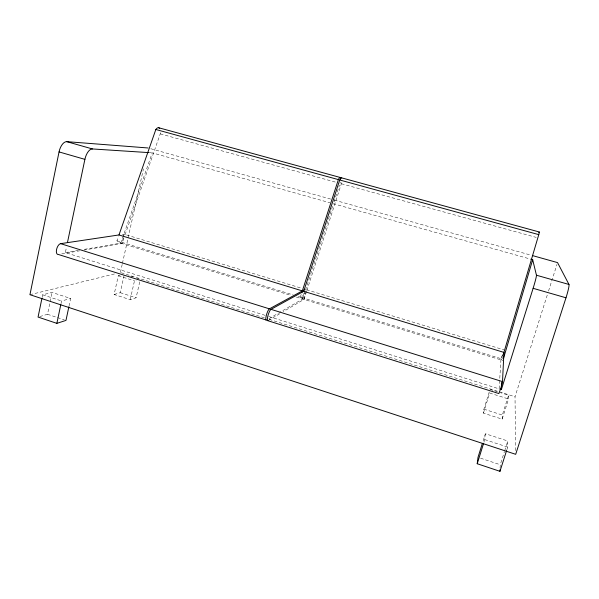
<?xml version="1.0" encoding="UTF-8"?>
<svg xmlns="http://www.w3.org/2000/svg" width="599" height="599" viewBox="0 0 599 599"><rect width="100%" height="100%" fill="white"/><g stroke="black" fill="none" stroke-linecap="round" stroke-linejoin="round"><path stroke-width="0.45" stroke-dasharray="3 2.25" d="M506.866 449.699L507.69 447.109L507.795 441.021L485.4 433.721L482.936 441.59M489.248 391.963L483.91 409.154L483.423 413.13L502.164 419.158L508.529 399.001L508.596 395.228L500.652 392.719M500.105 468.029L500.247 464.734L504.44 451.556M502.164 419.158L502.336 415.055L508.596 395.228M483.977 442.189L485.4 433.721M42.11 297.478L42.664 294.805L52.068 292.432L70.637 298.489L69.087 305.797M39.781 316.572L47.508 314.28L52.068 292.432M265.11 315.344L65.351 252.576L66.504 247.095M61.001 303.678L61.57 300.998L70.637 298.489M123.319 237.586L122.001 243.516L84.264 250.015M123.506 236.732L124.068 234.194L301.611 288.254M139.717 281.867L136.1 297.77L130.215 299.672L114.124 294.498L118.303 275.72L120.032 275.278M120.399 272.493L122.218 264.316M122.421 263.403L143.453 168.881M114.124 294.498L120.234 292.686L124.367 274.185M130.215 299.672L134.476 280.826L136.145 280.369M304.255 292.851L302.637 298.991L279.359 312.603M306.074 291.511L303.993 299.403L283.252 311.66M502.516 354.541L500.936 359.887L499.124 388.871L268.666 316.459M502.494 354.893L500.936 359.887L501.984 358.966L502.471 357.326M483.423 413.13L489.668 393.041L508.529 399.001M515.649 450.605L515.02 396.755L547.404 294.588M548.534 291.032L556.98 264.384M504.717 450.68L507.795 441.021M306.583 291.391L303.993 299.403L301.701 297.516L303.139 293.083M305.228 290.979L302.637 298.991L300.324 297.097L297.643 296.273M305.52 290.088L310.409 274.956M310.701 274.065L333.441 203.742L529.853 258.925M334.017 201.975L339.461 185.143M306.868 290.5L341.378 183.743A8.259 1.542 -74.5 0 0 341.812 181.265M300.324 297.097L301.185 294.438M123.836 238.252L122.001 243.516L116.925 240.828L118.392 236.627M84.422 249.326L120.743 243.127L152.243 152.835L329.847 202.732M125.064 234.741L160.247 133.862A7.884 3.182 -76.2 0 0 160.352 132.596M268.105 320.607L280.062 313.547M268.936 318.705L278.557 313.075M29.95 294.701L114.978 273.825M61.734 253.894L79.66 250.809M65.351 252.576L78.065 250.412M122.368 234.449L124.068 234.194M148.567 152.595L152.243 152.835M160.247 133.862L336.436 182.388M341.378 183.743L536.217 237.406M150.806 148.724L330.775 199.115M334.377 200.126L531.448 255.301M306.538 289.751L504.044 349.891M116.925 240.828L293.173 294.903M301.701 297.516L501.984 358.966M120.743 243.127L291.017 295.419M296.378 297.067L502.883 360.486M121.29 272.777L264.706 317.934M269.161 319.342L515.02 396.755M130.567 276.139L133.225 276.978M136.774 278.093L138.541 278.655M490.049 389.387L497.118 391.611M118.303 275.72L134.476 280.826M120.234 292.686L136.1 297.77M483.91 409.154L502.336 415.055M42.664 294.805L61.57 300.998M484.786 439.606L507.69 447.109M47.508 314.28L64.213 319.829M480.578 458.198L500.247 464.734M340.284 182.089A8.259 1.557 -74.5 0 1 340.03 183.376"/><path stroke-width="0.9" d="M482.39 443.342L478.009 457.344L477.223 463.731L499.963 471.323L500.038 469.676M267.723 320.667L498.885 393.565L501.078 387.448L502.516 381.623L503.924 352.399L303.708 291.316L271.003 309.339A5.975 1.333 -72.5 0 0 267.895 315.92A5.975 1.333 -72.5 0 0 268.105 320.607M499.873 389.11L501.378 389.582L501.76 382.312M148.103 147.975L66.781 141.656A10.804 5.436 -75.5 0 0 59.046 151.921L29.95 294.701L515.694 454.319L565.988 297.785A12.25 1.205 -72.8 0 0 568.975 284.465L557.542 262.602L532.346 255.548M41.923 298.369L38.059 317.081L56.853 323.355L65.972 320.413L68.892 306.71M67.462 242.528L84.893 159.356A10.872 5.136 -75.3 0 1 92.418 148.949L148.567 152.595M56.853 323.355L60.813 304.577M503.437 354.039L538.778 234.636A8.671 0.412 -72.9 0 0 538.92 232.599M503.415 358.704L532.683 259.719L530.751 259.18M477.223 463.731L483.43 443.911M501.378 389.582L533.117 288.321A12.16 0.719 -73 0 0 536.449 275.218L532.683 259.719M499.963 471.323L506.589 450.568M303.708 291.316L339.738 179.985A8.259 1.542 -74.5 0 1 341.782 178.105M301.761 292.664L338.368 179.61A8.259 1.557 -74.5 0 1 340.606 178.936M304.472 289.729L269.43 308.852A5.968 1.34 -72.5 0 0 266.308 315.426A5.968 1.34 -72.5 0 0 266.533 320.106L58.365 254.47A5.653 2.696 -71.4 0 1 56.561 249.536A5.653 2.696 -71.4 0 1 60.619 243.658L118.976 234.95L155.837 129.489A7.884 3.182 -76.2 0 1 159.708 128.665M158.832 127.782L340.225 177.469M341.587 177.843L539.25 231.985M155.837 129.489L338.368 179.61M339.738 179.985L538.778 234.636M66.781 141.656L92.418 148.949M536.449 275.218L568.975 284.465M59.046 151.921L84.893 159.356M533.117 288.321L565.988 297.785M118.976 234.95L302.338 290.897M60.619 243.658L269.43 308.852M271.003 309.339L502.516 381.623"/></g></svg>
